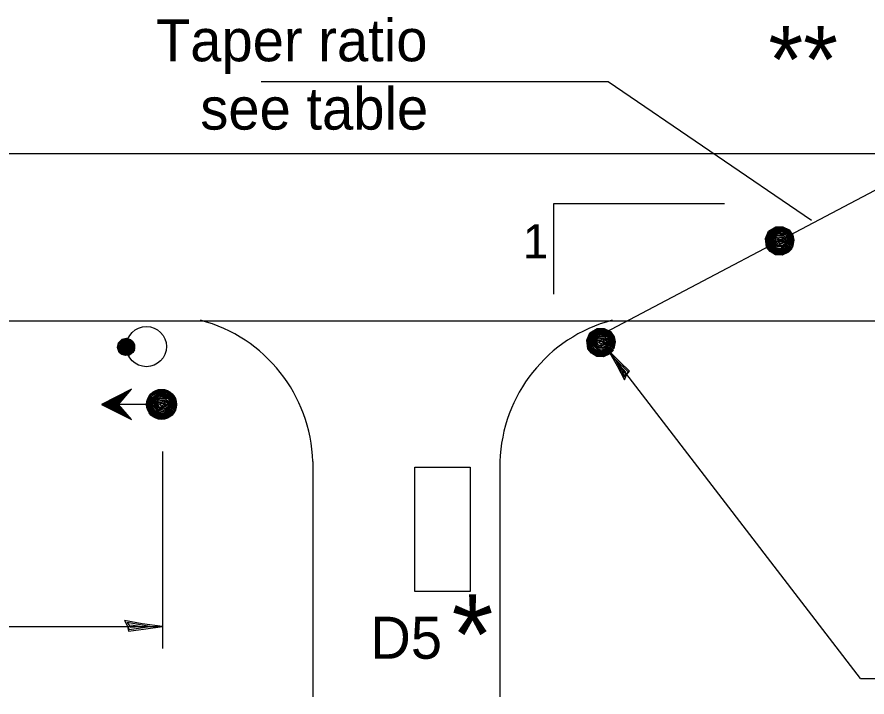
# Model space of a CAD drawing. Extents: x 52832 to 54215, y 64481 to 66497.
# Drawn here: x 53081.73 to 53126.66, y 65545.04 to 65580.95 of the extents above; entities that cross this region are included whole.
import ezdxf

# ---------------------------------------------------------------- set-up
doc = ezdxf.new("R2010")
doc.units = 0
for name, color, linetype in [('Alignment_EX_20 Baseline', 7, 'Continuous'), ('Design_EX_Roadway Dimensions', 7, 'Continuous'), ('Design_PR_EOP', 7, 'Continuous'), ('Stage_Construction Traffic Control', 7, 'Continuous'), ('Topo_Entrances', 7, 'Continuous')]:
    doc.layers.add(name, color=color, linetype=linetype)

msp = doc.modelspace()

# ---------------------------------------------------------------- linework, layer by layer
at = {"layer": 'Alignment_EX_20 Baseline'}
for p, q in [((52918.09, 65573.735), (53109.232, 65573.735)), ((53109.232, 65573.735), (53431.001, 65573.735))]:
    msp.add_line(p, q, dxfattribs=at)
at = {"layer": 'Design_EX_Roadway Dimensions'}
for p, q in [((53112.976, 65577.521), (53094.638, 65577.521)), ((53123.732, 65570.197), (53112.976, 65577.521)), ((53119.123, 65571.074), (53110.082, 65571.074)), ((53110.082, 65571.074), (53110.082, 65566.309)), ((53126.314, 65546.024), (53112.983, 65563.35)), ((53089.427, 65557.999), (53089.427, 65547.596)), ((53059.506, 65548.761), (53089.427, 65548.761)), ((53126.314, 65546.024), (53166.554, 65546.024))]:
    msp.add_line(p, q, dxfattribs=at)
for points in [[(53113.952, 65562.054), (53114.11, 65562.244), (53113.61, 65562.723), (53112.983, 65563.35), (53113.454, 65562.527), (53113.841, 65561.786), (53113.952, 65562.054), (53114.033, 65562.208), (53113.343, 65562.881), (53113.834, 65561.942), (53113.903, 65562.189), (53113.613, 65562.52), (53113.82, 65562.147)], [(53087.571, 65548.789), (53087.634, 65548.511), (53088.417, 65548.632), (53089.428, 65548.762), (53088.35, 65548.909), (53087.406, 65549.074), (53087.571, 65548.789), (53087.655, 65548.606), (53088.748, 65548.762), (53087.553, 65548.973), (53087.729, 65548.737), (53088.232, 65548.769), (53087.748, 65548.843)]]:
    msp.add_lwpolyline(points, dxfattribs=at)
at = {"layer": 'Design_PR_EOP'}
msp.add_line((52918.09, 65564.912), (53431.001, 65564.912), dxfattribs=at)
at = {"layer": 'Stage_Construction Traffic Control'}
for p, q in [((53130.86, 65573.779), (53112.467, 65564.086)), ((53087.783, 65561.288), (53086.196, 65560.493)), ((53087.099, 65560.493), (53087.783, 65561.288)), ((53086.196, 65560.493), (53087.783, 65559.7)), ((53087.783, 65559.7), (53087.098, 65560.493)), ((53088.579, 65560.492), (53087.118, 65560.492))]:
    msp.add_line(p, q, dxfattribs=at)
for points in [[(53122.698, 65568.727), (53122.504, 65568.524), (53122.17, 65568.376), (53121.819, 65568.393), (53121.533, 65568.566), (53121.339, 65568.785), (53121.285, 65569.243), (53121.45, 65569.631), (53121.83, 65569.863), (53122.206, 65569.867), (53122.538, 65569.702), (53122.739, 65569.43), (53122.786, 65569.157), (53122.723, 65568.802), (53122.492, 65568.578), (53122.178, 65568.43), (53121.848, 65568.437), (53121.632, 65568.574), (53121.376, 65568.777), (53121.339, 65569.075), (53121.351, 65569.368), (53121.476, 65569.602), (53121.843, 65569.826), (53122.203, 65569.831), (53122.529, 65569.677), (53122.715, 65569.418), (53122.748, 65569.157), (53122.69, 65568.814), (53122.467, 65568.603), (53122.178, 65568.479), (53121.848, 65568.479), (53121.596, 65568.637), (53121.401, 65568.798), (53121.389, 65569.082), (53121.372, 65569.335), (53121.512, 65569.57), (53121.859, 65569.781), (53122.203, 65569.781), (53122.513, 65569.644), (53122.678, 65569.393), (53122.723, 65569.157), (53122.625, 65568.827), (53122.452, 65568.64), (53122.153, 65568.504), (53121.843, 65568.524), (53121.608, 65568.666), (53121.471, 65568.823), (53121.435, 65569.046), (53121.414, 65569.318), (53121.546, 65569.491), (53121.869, 65569.719), (53122.203, 65569.719), (53122.5, 65569.594), (53122.64, 65569.347), (53122.698, 65569.144), (53122.575, 65568.859), (53122.425, 65568.677), (53122.132, 65568.549), (53121.848, 65568.562), (53121.637, 65568.698), (53121.512, 65568.85), (53121.476, 65569.082), (53121.464, 65569.305), (53121.587, 65569.454), (53121.88, 65569.67), (53122.194, 65569.677), (53122.475, 65569.558), (53122.615, 65569.33), (53122.625, 65569.124), (53122.542, 65568.871), (53122.431, 65568.714), (53122.116, 65568.591), (53121.88, 65568.616), (53121.669, 65568.735), (53121.562, 65568.871), (53121.508, 65569.099), (53121.512, 65569.298), (53121.625, 65569.43), (53121.905, 65569.631), (53122.203, 65569.629), (53122.467, 65569.509), (53122.578, 65569.322), (53122.575, 65569.099), (53122.488, 65568.9), (53122.388, 65568.764), (53122.116, 65568.627), (53121.892, 65568.648), (53121.723, 65568.76), (53121.621, 65568.875), (53121.55, 65569), (53121.537, 65569.096), (53121.55, 65569.26), (53121.669, 65569.404), (53121.843, 65569.533), (53121.997, 65569.583), (53122.22, 65569.558), (53122.417, 65569.491), (53122.55, 65569.285), (53122.529, 65569.107), (53122.438, 65568.909), (53122.302, 65568.76)], [(53122.302, 65568.76), (53122.103, 65568.666), (53121.898, 65568.703), (53121.723, 65568.871), (53121.625, 65568.971), (53121.587, 65569.107), (53121.625, 65569.243), (53121.694, 65569.368), (53121.834, 65569.459), (53122.021, 65569.529), (53122.17, 65569.529), (53122.318, 65569.491), (53122.406, 65569.38), (53122.517, 65569.12), (53122.377, 65568.909), (53122.214, 65568.773), (53122.07, 65568.727), (53121.88, 65568.764), (53121.757, 65568.913), (53121.687, 65569.061), (53121.707, 65569.186), (53121.772, 65569.318), (53121.905, 65569.397), (53122.066, 65569.433), (53122.206, 65569.433), (53122.417, 65569.285), (53122.467, 65569.12), (53122.356, 65568.975), (53122.252, 65568.859), (53122.12, 65568.809), (53121.917, 65568.823), (53121.786, 65568.885), (53121.698, 65568.971), (53121.661, 65569.058), (53121.682, 65569.269), (53121.748, 65569.347), (53121.892, 65569.43), (53122.07, 65569.459), (53122.231, 65569.459), (53122.356, 65569.459), (53122.454, 65569.393), (53122.517, 65569.272), (53122.388, 65569.132), (53122.352, 65568.996), (53122.227, 65568.9), (53122.009, 65568.85), (53121.834, 65568.875), (53121.761, 65568.984), (53121.757, 65569.088), (53121.786, 65569.207), (53121.859, 65569.298), (53122.021, 65569.347), (53122.164, 65569.355), (53122.352, 65569.26), (53122.364, 65569.174), (53122.327, 65569.058), (53122.141, 65568.963), (53121.983, 65568.885), (53121.848, 65568.935), (53121.806, 65569.032), (53121.819, 65569.132), (53121.88, 65569.232), (53122.132, 65569.298), (53122.318, 65569.207), (53122.302, 65569.099), (53122.141, 65569.009), (53121.954, 65568.946), (53121.859, 65569.021), (53121.892, 65569.136), (53122.095, 65569.193), (53122.231, 65569.174), (53122.003, 65569.021), (53121.983, 65569.107), (53121.942, 65569.207), (53122.145, 65569.222), (53122.264, 65569.12), (53122.128, 65569.058)], [(53113.258, 65563.362), (53113.064, 65563.161), (53112.729, 65563.011), (53112.377, 65563.028), (53112.093, 65563.201), (53111.9, 65563.42), (53111.844, 65563.88), (53112.011, 65564.268), (53112.389, 65564.5), (53112.767, 65564.503), (53113.097, 65564.337), (53113.3, 65564.064), (53113.344, 65563.792), (53113.283, 65563.437), (53113.051, 65563.214), (53112.738, 65563.065), (53112.407, 65563.074), (53112.192, 65563.21), (53111.936, 65563.412), (53111.9, 65563.709), (53111.911, 65564.003), (53112.034, 65564.239), (53112.403, 65564.461), (53112.763, 65564.465), (53113.089, 65564.313), (53113.275, 65564.052), (53113.308, 65563.792), (53113.25, 65563.448), (53113.028, 65563.239), (53112.738, 65563.114), (53112.407, 65563.114), (53112.155, 65563.272), (53111.961, 65563.433), (53111.948, 65563.717), (53111.932, 65563.97), (53112.073, 65564.204), (53112.419, 65564.415), (53112.763, 65564.415), (53113.072, 65564.279), (53113.238, 65564.028), (53113.283, 65563.792), (53113.183, 65563.462), (53113.011, 65563.275), (53112.713, 65563.14), (53112.403, 65563.161), (53112.167, 65563.301), (53112.032, 65563.457), (53111.994, 65563.68), (53111.973, 65563.953), (53112.105, 65564.128), (53112.428, 65564.354), (53112.763, 65564.354), (53113.06, 65564.231), (53113.201, 65563.982), (53113.258, 65563.78), (53113.133, 65563.495), (53112.986, 65563.314), (53112.692, 65563.185), (53112.407, 65563.197), (53112.197, 65563.333), (53112.073, 65563.486), (53112.034, 65563.717), (53112.023, 65563.941), (53112.147, 65564.091), (53112.439, 65564.304), (53112.754, 65564.313), (53113.035, 65564.193), (53113.175, 65563.966), (53113.183, 65563.759), (53113.101, 65563.507), (53112.99, 65563.35), (53112.677, 65563.226), (53112.439, 65563.251), (53112.229, 65563.371), (53112.122, 65563.507), (53112.068, 65563.735), (53112.073, 65563.932), (53112.184, 65564.064), (53112.466, 65564.268), (53112.763, 65564.263), (53113.028, 65564.143), (53113.139, 65563.957), (53113.133, 65563.735), (53113.048, 65563.536), (53112.949, 65563.4), (53112.677, 65563.264), (53112.453, 65563.285), (53112.283, 65563.396), (53112.18, 65563.511), (53112.109, 65563.636), (53112.097, 65563.73), (53112.109, 65563.896), (53112.229, 65564.041), (53112.403, 65564.168), (53112.556, 65564.218), (53112.779, 65564.193), (53112.978, 65564.128), (53113.109, 65563.92), (53113.089, 65563.742), (53112.998, 65563.544), (53112.861, 65563.396)], [(53087.938, 65563.371), (53087.85, 65563.229), (53087.673, 65563.1), (53087.464, 65563.067), (53087.275, 65563.132), (53087.134, 65563.237), (53087.046, 65563.5), (53087.095, 65563.748), (53087.288, 65563.93), (53087.508, 65563.981), (53087.723, 65563.924), (53087.876, 65563.788), (53087.938, 65563.636), (53087.944, 65563.419), (53087.837, 65563.258), (53087.672, 65563.132), (53087.475, 65563.097), (53087.333, 65563.149), (53087.159, 65563.237), (53087.098, 65563.407), (53087.068, 65563.58), (53087.111, 65563.734), (53087.3, 65563.91), (53087.511, 65563.959), (53087.72, 65563.909), (53087.863, 65563.778), (53087.915, 65563.63), (53087.923, 65563.42), (53087.819, 65563.269), (53087.665, 65563.161), (53087.469, 65563.119), (53087.303, 65563.182), (53087.17, 65563.251), (53087.125, 65563.416), (53087.086, 65563.565), (53087.138, 65563.717), (53087.317, 65563.885), (53087.518, 65563.928), (53087.718, 65563.887), (53087.845, 65563.76), (53087.899, 65563.626), (53087.881, 65563.42), (53087.805, 65563.29), (53087.647, 65563.172), (53087.461, 65563.146), (53087.307, 65563.2), (53087.209, 65563.273), (53087.157, 65563.401), (53087.111, 65563.559), (53087.167, 65563.677), (53087.328, 65563.849), (53087.525, 65563.891), (53087.715, 65563.855), (53087.829, 65563.728), (53087.887, 65563.616), (53087.85, 65563.434), (53087.784, 65563.308), (53087.629, 65563.196), (53087.461, 65563.169), (53087.32, 65563.221), (53087.227, 65563.297), (53087.178, 65563.427), (53087.141, 65563.556), (53087.195, 65563.66), (53087.342, 65563.821), (53087.525, 65563.869), (53087.705, 65563.833), (53087.816, 65563.715), (53087.845, 65563.595), (53087.83, 65563.436), (53087.783, 65563.33), (53087.615, 65563.219), (53087.474, 65563.204), (53087.335, 65563.248), (53087.253, 65563.315), (53087.195, 65563.441), (53087.173, 65563.559), (53087.222, 65563.649), (53087.363, 65563.805), (53087.536, 65563.839), (53087.707, 65563.802), (53087.794, 65563.706), (53087.819, 65563.574), (53087.795, 65563.448), (53087.755, 65563.355), (53087.61, 65563.24), (53087.476, 65563.225), (53087.363, 65563.269), (53087.288, 65563.326), (53087.231, 65563.389), (53087.211, 65563.443), (53087.199, 65563.54), (53087.252, 65563.64), (53087.336, 65563.738), (53087.419, 65563.787), (53087.555, 65563.799), (53087.679, 65563.785), (53087.783, 65563.681), (53087.791, 65563.574), (53087.765, 65563.447), (53087.702, 65563.343)], [(53112.861, 65563.396), (53112.663, 65563.301), (53112.457, 65563.337), (53112.283, 65563.507), (53112.184, 65563.606), (53112.147, 65563.742), (53112.184, 65563.88), (53112.253, 65564.003), (53112.395, 65564.093), (53112.581, 65564.164), (53112.729, 65564.164), (53112.878, 65564.128), (53112.965, 65564.016), (53113.076, 65563.756), (53112.936, 65563.544), (53112.775, 65563.408), (53112.629, 65563.362), (53112.439, 65563.4), (53112.316, 65563.548), (53112.245, 65563.698), (53112.266, 65563.821), (53112.333, 65563.953), (53112.466, 65564.032), (53112.627, 65564.07), (53112.767, 65564.07), (53112.978, 65563.92), (53113.028, 65563.756), (53112.915, 65563.611), (53112.811, 65563.495), (53112.679, 65563.445), (53112.477, 65563.457), (53112.345, 65563.519), (53112.258, 65563.606), (53112.222, 65563.694), (53112.242, 65563.903), (53112.308, 65563.982), (53112.453, 65564.064), (53112.629, 65564.093), (53112.79, 65564.093), (53112.915, 65564.093), (53113.014, 65564.028), (53113.076, 65563.909), (53112.949, 65563.767), (53112.911, 65563.631), (53112.788, 65563.536), (53112.568, 65563.486), (53112.395, 65563.511), (53112.32, 65563.619), (53112.316, 65563.722), (53112.345, 65563.841), (53112.419, 65563.932), (53112.581, 65563.982), (53112.725, 65563.991), (53112.911, 65563.896), (53112.924, 65563.809), (53112.887, 65563.694), (53112.7, 65563.598), (53112.543, 65563.519), (53112.407, 65563.569), (53112.366, 65563.669), (53112.377, 65563.767), (53112.439, 65563.867), (53112.692, 65563.932), (53112.878, 65563.841), (53112.861, 65563.735), (53112.7, 65563.644), (53112.514, 65563.581), (53112.419, 65563.656), (53112.453, 65563.771), (53112.656, 65563.83), (53112.79, 65563.809), (53112.564, 65563.656), (53112.543, 65563.742), (53112.502, 65563.841), (53112.706, 65563.859), (53112.825, 65563.756), (53112.688, 65563.694)], [(53087.702, 65563.343), (53087.598, 65563.261), (53087.471, 65563.257), (53087.349, 65563.334), (53087.279, 65563.382), (53087.238, 65563.455), (53087.245, 65563.541), (53087.271, 65563.623), (53087.342, 65563.694), (53087.44, 65563.759), (53087.53, 65563.777), (53087.622, 65563.773), (53087.686, 65563.717), (53087.783, 65563.58), (53087.727, 65563.439), (53087.65, 65563.337), (53087.569, 65563.293), (53087.456, 65563.291), (53087.363, 65563.364), (53087.302, 65563.441), (53087.3, 65563.516), (53087.321, 65563.602), (53087.392, 65563.666), (53087.479, 65563.708), (53087.562, 65563.726), (53087.705, 65563.666), (53087.755, 65563.574), (53087.707, 65563.476), (53087.661, 65563.394), (53087.591, 65563.348), (53087.469, 65563.329), (53087.385, 65563.35), (53087.321, 65563.391), (53087.288, 65563.436), (53087.274, 65563.563), (53087.304, 65563.616), (53087.379, 65563.683), (53087.478, 65563.723), (53087.573, 65563.742), (53087.647, 65563.759), (53087.714, 65563.731), (53087.765, 65563.669), (53087.708, 65563.57), (53087.701, 65563.487), (53087.641, 65563.416), (53087.519, 65563.359), (53087.414, 65563.351), (53087.357, 65563.405), (53087.34, 65563.463), (53087.345, 65563.54), (53087.376, 65563.602), (53087.464, 65563.651), (53087.547, 65563.673), (53087.669, 65563.64), (53087.687, 65563.593), (53087.679, 65563.519), (53087.582, 65563.44), (53087.5, 65563.375), (53087.413, 65563.387), (53087.376, 65563.44), (53087.372, 65563.5), (53087.397, 65563.566), (53087.536, 65563.637), (53087.658, 65563.605), (53087.659, 65563.54), (53087.576, 65563.468), (53087.475, 65563.408), (53087.411, 65563.441), (53087.415, 65563.511), (53087.526, 65563.57), (53087.608, 65563.576), (53087.496, 65563.458), (53087.474, 65563.505), (53087.435, 65563.558), (53087.554, 65563.594), (53087.634, 65563.548), (53087.564, 65563.495)], [(53087.687, 65559.776), (53086.271, 65560.499), (53087.687, 65561.216), (53087.064, 65560.492), (53087.657, 65559.811), (53086.353, 65560.499), (53087.586, 65561.134), (53087.028, 65560.492), (53087.55, 65559.893), (53086.446, 65560.492), (53087.475, 65561.032), (53086.976, 65560.492), (53087.433, 65559.987), (53086.523, 65560.499), (53087.346, 65560.926), (53086.951, 65560.492), (53087.322, 65560.081), (53086.594, 65560.492), (53087.24, 65560.842), (53086.916, 65560.492), (53087.221, 65560.17), (53086.669, 65560.492), (53087.135, 65560.746), (53086.892, 65560.499), (53087.105, 65560.264), (53086.736, 65560.492), (53087.01, 65560.657), (53086.877, 65560.499), (53086.976, 65560.374), (53086.798, 65560.488), (53086.916, 65560.57), (53086.869, 65560.492), (53086.892, 65560.445), (53086.841, 65560.492), (53086.866, 65560.511)], [(53090.044, 65560.095), (53089.85, 65559.893), (53089.514, 65559.743), (53089.163, 65559.761), (53088.879, 65559.934), (53088.685, 65560.153), (53088.631, 65560.611), (53088.796, 65561), (53089.177, 65561.231), (53089.552, 65561.235), (53089.883, 65561.07), (53090.084, 65560.797), (53090.13, 65560.525), (53090.068, 65560.169), (53089.836, 65559.945), (53089.523, 65559.798), (53089.192, 65559.805), (53088.977, 65559.943), (53088.722, 65560.145), (53088.685, 65560.442), (53088.697, 65560.736), (53088.821, 65560.971), (53089.19, 65561.194), (53089.549, 65561.199), (53089.875, 65561.045), (53090.061, 65560.786), (53090.094, 65560.525), (53090.036, 65560.183), (53089.813, 65559.972), (53089.523, 65559.847), (53089.192, 65559.847), (53088.94, 65560.004), (53088.747, 65560.165), (53088.735, 65560.45), (53088.718, 65560.701), (53088.858, 65560.939), (53089.206, 65561.149), (53089.549, 65561.149), (53089.857, 65561.012), (53090.023, 65560.76), (53090.068, 65560.525), (53089.969, 65560.194), (53089.796, 65560.008), (53089.499, 65559.872), (53089.19, 65559.893), (53088.954, 65560.033), (53088.816, 65560.191), (53088.779, 65560.414), (53088.758, 65560.686), (53088.89, 65560.86), (53089.213, 65561.087), (53089.549, 65561.087), (53089.846, 65560.962), (53089.986, 65560.715), (53090.044, 65560.513), (53089.921, 65560.227), (53089.771, 65560.045), (53089.478, 65559.918), (53089.192, 65559.93), (53088.982, 65560.066), (53088.858, 65560.219), (53088.821, 65560.45), (53088.808, 65560.674), (53088.933, 65560.822), (53089.227, 65561.038), (53089.539, 65561.045), (53089.821, 65560.926), (53089.961, 65560.699), (53089.969, 65560.492), (53089.886, 65560.239), (53089.775, 65560.083), (53089.462, 65559.959), (53089.227, 65559.983), (53089.015, 65560.103), (53088.908, 65560.239), (53088.854, 65560.467), (53088.858, 65560.665), (53088.969, 65560.797), (53089.251, 65561), (53089.549, 65560.995), (53089.813, 65560.876), (53089.924, 65560.69), (53089.921, 65560.467), (53089.833, 65560.269), (53089.733, 65560.133), (53089.462, 65559.995), (53089.238, 65560.016), (53089.069, 65560.127), (53088.966, 65560.244), (53088.896, 65560.367), (53088.883, 65560.463), (53088.896, 65560.628), (53089.015, 65560.772), (53089.19, 65560.901), (53089.341, 65560.951), (53089.564, 65560.926), (53089.763, 65560.86), (53089.894, 65560.653), (53089.875, 65560.475), (53089.783, 65560.277), (53089.647, 65560.127)], [(53089.647, 65560.127), (53089.449, 65560.033), (53089.242, 65560.07), (53089.069, 65560.239), (53088.969, 65560.338), (53088.933, 65560.475), (53088.969, 65560.611), (53089.04, 65560.736), (53089.18, 65560.828), (53089.367, 65560.897), (53089.514, 65560.897), (53089.663, 65560.86), (53089.751, 65560.749), (53089.862, 65560.488), (53089.722, 65560.277), (53089.56, 65560.141), (53089.416, 65560.095), (53089.227, 65560.133), (53089.101, 65560.281), (53089.031, 65560.429), (53089.052, 65560.554), (53089.119, 65560.686), (53089.251, 65560.765), (53089.412, 65560.801), (53089.552, 65560.801), (53089.763, 65560.653), (53089.813, 65560.488), (53089.702, 65560.343), (53089.598, 65560.227), (53089.466, 65560.177), (53089.263, 65560.191), (53089.13, 65560.252), (53089.044, 65560.338), (53089.007, 65560.425), (53089.027, 65560.636), (53089.094, 65560.715), (53089.238, 65560.797), (53089.416, 65560.828), (53089.577, 65560.828), (53089.702, 65560.828), (53089.8, 65560.76), (53089.862, 65560.64), (53089.733, 65560.5), (53089.696, 65560.364), (53089.573, 65560.269), (53089.353, 65560.219), (53089.18, 65560.244), (53089.106, 65560.352), (53089.101, 65560.454), (53089.13, 65560.575), (53089.206, 65560.665), (53089.367, 65560.715), (53089.51, 65560.722), (53089.696, 65560.628), (53089.71, 65560.54), (53089.672, 65560.425), (53089.487, 65560.331), (53089.33, 65560.252), (53089.192, 65560.302), (53089.151, 65560.4), (53089.163, 65560.5), (53089.227, 65560.599), (53089.478, 65560.665), (53089.663, 65560.575), (53089.647, 65560.467), (53089.487, 65560.377), (53089.301, 65560.314), (53089.206, 65560.388), (53089.238, 65560.504), (53089.441, 65560.561), (53089.577, 65560.54), (53089.351, 65560.388), (53089.33, 65560.475), (53089.288, 65560.575), (53089.491, 65560.59), (53089.61, 65560.488), (53089.473, 65560.425)]]:
    msp.add_lwpolyline(points, dxfattribs=at)
msp.add_lwpolyline([(53102.757, 65557.183), (53105.678, 65557.183), (53105.678, 65550.61), (53102.757, 65550.61)], close=True, dxfattribs=at)
for centre, radius in [((53088.571, 65563.543), 1.059), ((53089.371, 65560.493), 0.794)]:
    msp.add_circle(centre, radius, dxfattribs=at)
at = {"layer": 'Topo_Entrances'}
for p, q in [((53097.369, 65557.47), (53097.369, 65545.043)), ((53107.255, 65557.47), (53107.255, 65545.043))]:
    msp.add_line(p, q, dxfattribs=at)
for centre, start, end in [((53089.39, 65557.217), 1.8115, 75.1304), ((53115.233, 65557.217), 104.8696, 178.1885)]:
    msp.add_arc(centre, 7.983, start, end, dxfattribs=at)

# ---------------------------------------------------------------- texts
at = {"layer": 'Design_EX_Roadway Dimensions'}
for s, height, p in [('Taper ratio', 2.21968, (53089.076, 65578.608)), ('**', 3.5296, (53121.447, 65576.937)), ('see table', 2.2197, (53091.419, 65575.001)), ('1', 1.803, (53108.476, 65568.205))]:
    msp.add_text(s, height=height, dxfattribs=at).set_placement(p)
at = {"layer": 'Stage_Construction Traffic Control'}
for s, height, p in [('*', 4.236, (53104.704, 65546.229)), ('D5', 2.2197, (53100.403, 65547.062))]:
    msp.add_text(s, height=height, dxfattribs=at).set_placement(p)

doc.saveas('drawing.dxf')
